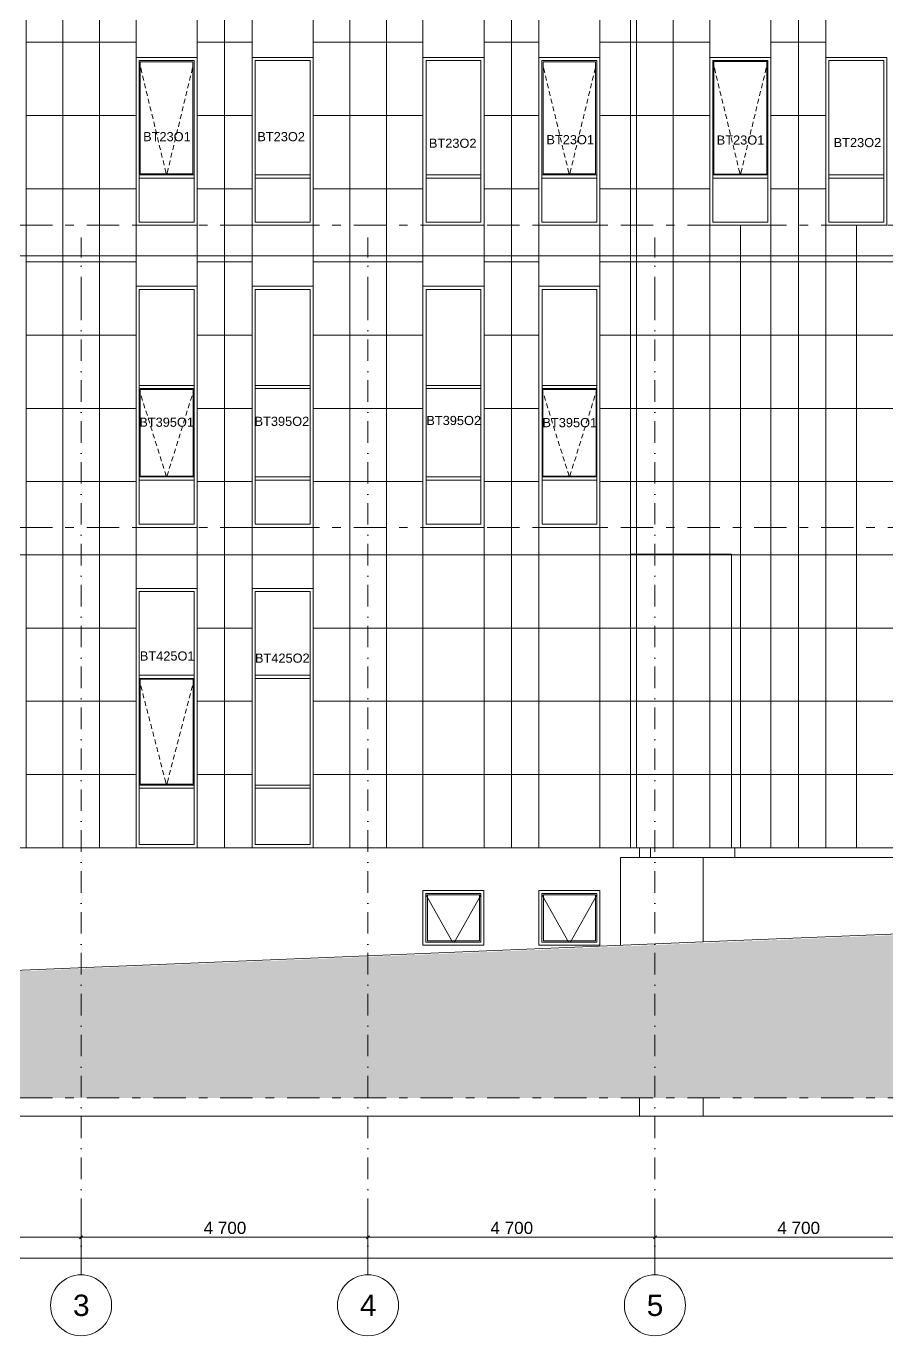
# Model space of a CAD drawing. Header units: millimetres. Extents: x 1499747 to 4230374, y -28481 to 441852.
# Drawn here: x 2708674 to 2722774, y -25983 to -4519 of the extents above; entities that cross this region are included whole.
import ezdxf
from ezdxf.xclip import XClip

# ---------------------------------------------------------------- set-up
doc = ezdxf.new("R2010")
doc.units = ezdxf.units.MM
doc.header["$MEASUREMENT"] = 0
doc.header["$XCLIPFRAME"] = 0
doc.linetypes.add('Штрих-Штриховая', pattern=[1093.611073, 529.166651, -211.666656, 141.111112, -211.666656])
doc.linetypes.add('Штрихпунктирная', pattern=[670.277762, 352.777767, -176.388884, 0, -141.111112])
for name, color, linetype, lineweight in [('2  Фасад_26_0_Ном._пера__20_Ном._пера__1', 1, 'Continuous', 18), ('2  Фасад_26_Витражные окна_Ном._пера__1_Ном._пера__7', 7, 'Continuous', 18), ('2  Фасад_26_Витражные окна_Ном._пера__20_Ном._пера__1', 1, 'Continuous', 18), ('2  Фасад_26_Витражные окна_Ном._пера__92_Ном._пера__233', 233, 'Continuous', 18), ('2  Фасад_26_Конструктив - Колонны_Ном._пера__8_Ном._пера__12', 12, 'Continuous', 18), ('2  Фасад_26_Конструктив - Перекрытия_Ном._пера__1_Ном._пера__7', 7, 'Continuous', 18), ('2  Фасад_26_Конструктив - Перекрытия_Ном._пера__89_Ном._пера__111', 111, 'Continuous', 18), ('2  Фасад_26_Конструктив - Стены Несущие_Ном._пера__87_Ном._пера__251', 250, 'Continuous', 18), ('2  Фасад_26_Местность - Рельеф_Ном._пера__7', 7, 'Continuous', 18), ('2  Фасад_26_Местность - Рельеф_Ном._пера__93_Ном._пера__53', 53, 'Continuous', 18), ('2  Фасад_26_Окна Archicad_Ном._пера__1_Ном._пера__7', 7, 'Continuous', 18), ('2  Фасад_26_Окна Archicad_Ном._пера__3_Ном._пера__30', 30, 'Continuous', 18), ('2  Фасад_26_Окна Archicad_Ном._пера__87_Ном._пера__251', 250, 'Continuous', 18), ('2  Фасад_26_Отделка керамика_Ном._пера__1_Ном._пера__7', 7, 'Continuous', 18), ('2  Фасад_26_Размер - Общий_Ном._пера__1_Ном._пера__7', 7, 'Continuous', 18), ('2  Фасад_26_Сетка кладки_Ном._пера__102_Ном._пера__9', 9, 'Continuous', 18), ('2  Фасад_26_Элемент Модели - Оси_Ном._пера__2_Ном._пера__8', 8, 'Continuous', 18)]:
    doc.layers.add(name, color=color, linetype=linetype, lineweight=lineweight)
doc.layers.add('Чертеж и Рисунок', color=7, linetype='Continuous')
doc.styles.add('СГЕНЕРИР_СТИЛЬ_2', font='arial.ttf')

# ---------------------------------------------------------------- blocks, each defined once
blk = doc.blocks.new('Чертеж_6_26', base_point=(1593971, 9692))
at = {"layer": '2  Фасад_26_Местность - Рельеф_Ном._пера__7', "linetype": 'Continuous', "true_color": 0xc7c8ca}
blk.add_hatch(color=9, dxfattribs=at).paths.add_polyline_path([(1592324, 7253), (1588154, 7082), (1588154, 5592), (1649362, 5592), (1649362, 9608)])
at = {"layer": '2  Фасад_26_0_Ном._пера__20_Ном._пера__1', "color": 9, "linetype": 'Штрих-Штриховая', "true_color": 0xc7c8ca}
for p, q in [((1588154, 19892), (1649362, 19892)), ((1588154, 14942), (1649362, 14942)), ((1588154, 9692), (1649362, 9692)), ((1588154, 5592), (1649362, 5592))]:
    blk.add_line(p, q, dxfattribs=at)
at = {"layer": '2  Фасад_26_Витражные окна_Ном._пера__1_Ном._пера__7', "color": 9, "linetype": 'Continuous', "true_color": 0xc7c8ca}
for p, q in [((1604321, 22292), (1604321, 22592)), ((1604321, 22592), (1604771, 22592)), ((1604341, 22572), (1604341, 20737)), ((1605201, 22572), (1604341, 22572)), ((1604771, 22592), (1605221, 22592)), ((1605201, 20737), (1605201, 22572)), ((1605221, 22292), (1605221, 22592)), ((1605271, 22292), (1605271, 22642)), ((1606221, 22292), (1606221, 22592)), ((1606221, 22592), (1606671, 22592)), ((1606671, 22592), (1607121, 22592)), ((1607121, 22292), (1607121, 22592)), ((1607171, 22292), (1607171, 22642)), ((1609022, 22292), (1609022, 22592)), ((1609022, 22592), (1609472, 22592)), ((1609472, 22592), (1609922, 22592)), ((1609922, 22292), (1609922, 22592)), ((1609972, 22292), (1609972, 22642)), ((1610921, 22292), (1610921, 22592)), ((1610921, 22592), (1611371, 22592)), ((1610941, 22572), (1610941, 20737)), ((1611801, 22572), (1610941, 22572)), ((1611371, 22592), (1611821, 22592)), ((1611801, 20737), (1611801, 22572)), ((1611821, 22292), (1611821, 22592)), ((1611871, 22292), (1611871, 22642)), ((1613721, 22292), (1613721, 22592)), ((1613721, 22592), (1614171, 22592)), ((1614606, 22577), (1613736, 22577)), ((1613736, 22577), (1613736, 20732)), ((1614171, 22592), (1614621, 22592)), ((1614606, 20732), (1614606, 22577)), ((1614621, 22292), (1614621, 22592)), ((1614671, 22292), (1614671, 22642)), ((1615621, 22292), (1615621, 22592)), ((1615621, 22592), (1616071, 22592)), ((1616071, 22592), (1616521, 22592)), ((1616521, 22292), (1616521, 22592)), ((1616571, 22292), (1616571, 22642)), ((1604321, 20892), (1604321, 22292)), ((1605221, 20892), (1605221, 22292)), ((1605271, 20892), (1605271, 22292)), ((1606221, 20892), (1606221, 22292)), ((1607121, 20892), (1607121, 22292)), ((1607171, 20892), (1607171, 22292)), ((1609022, 20892), (1609022, 22292)), ((1609922, 20892), (1609922, 22292)), ((1609972, 20892), (1609972, 22292)), ((1610921, 20892), (1610921, 22292)), ((1611821, 20892), (1611821, 22292)), ((1611871, 20892), (1611871, 22292)), ((1613721, 20892), (1613721, 22292)), ((1614621, 20892), (1614621, 22292)), ((1614671, 20892), (1614671, 22292)), ((1615621, 20892), (1615621, 22292)), ((1616521, 20892), (1616521, 22292)), ((1616571, 20892), (1616571, 22292)), ((1604321, 20717), (1604321, 20892)), ((1605221, 20717), (1605221, 20892)), ((1605271, 20692), (1605271, 20892)), ((1606221, 20717), (1606221, 20892)), ((1607121, 20717), (1607121, 20892)), ((1607171, 20692), (1607171, 20892)), ((1609022, 20717), (1609022, 20892)), ((1609922, 20717), (1609922, 20892)), ((1609972, 20692), (1609972, 20892)), ((1610921, 20717), (1610921, 20892)), ((1611821, 20717), (1611821, 20892)), ((1611871, 20692), (1611871, 20892)), ((1613721, 20717), (1613721, 20892)), ((1614621, 20717), (1614621, 20892)), ((1614671, 20692), (1614671, 20892)), ((1615621, 20717), (1615621, 20892)), ((1616521, 20717), (1616521, 20892)), ((1616571, 20692), (1616571, 20892)), ((1604321, 20692), (1604321, 20717)), ((1604771, 20717), (1604321, 20717)), ((1604321, 20667), (1604321, 20692)), ((1604321, 19942), (1604321, 20667)), ((1604771, 20667), (1604321, 20667)), ((1604341, 20737), (1605201, 20737)), ((1605221, 20717), (1604771, 20717)), ((1605221, 20667), (1604771, 20667)), ((1605221, 20692), (1605221, 20717)), ((1605221, 20667), (1605221, 20692)), ((1605221, 19942), (1605221, 20667)), ((1605271, 19892), (1605271, 20692)), ((1606221, 20692), (1606221, 20717)), ((1606671, 20717), (1606221, 20717)), ((1606221, 20667), (1606221, 20692)), ((1606221, 19942), (1606221, 20667)), ((1606671, 20667), (1606221, 20667)), ((1607121, 20717), (1606671, 20717)), ((1607121, 20667), (1606671, 20667)), ((1607121, 20692), (1607121, 20717)), ((1607121, 20667), (1607121, 20692)), ((1607121, 19942), (1607121, 20667)), ((1607171, 19892), (1607171, 20692)), ((1609022, 20692), (1609022, 20717)), ((1609472, 20717), (1609022, 20717)), ((1609022, 20667), (1609022, 20692)), ((1609022, 19942), (1609022, 20667)), ((1609472, 20667), (1609022, 20667)), ((1609922, 20717), (1609472, 20717)), ((1609922, 20667), (1609472, 20667)), ((1609922, 20692), (1609922, 20717)), ((1609922, 20667), (1609922, 20692)), ((1609922, 19942), (1609922, 20667)), ((1609972, 19892), (1609972, 20692)), ((1610921, 20692), (1610921, 20717)), ((1611371, 20717), (1610921, 20717)), ((1610921, 20667), (1610921, 20692)), ((1610921, 19942), (1610921, 20667)), ((1611371, 20667), (1610921, 20667)), ((1610941, 20737), (1611801, 20737)), ((1611821, 20717), (1611371, 20717)), ((1611821, 20667), (1611371, 20667)), ((1611821, 20692), (1611821, 20717)), ((1611821, 20667), (1611821, 20692)), ((1611821, 19942), (1611821, 20667)), ((1611871, 19892), (1611871, 20692)), ((1613721, 20692), (1613721, 20717)), ((1614171, 20717), (1613721, 20717)), ((1613721, 20667), (1613721, 20692)), ((1613721, 19942), (1613721, 20667)), ((1614171, 20667), (1613721, 20667)), ((1613736, 20732), (1614606, 20732)), ((1614621, 20717), (1614171, 20717)), ((1614621, 20667), (1614171, 20667)), ((1614621, 20692), (1614621, 20717)), ((1614621, 20667), (1614621, 20692)), ((1614621, 19942), (1614621, 20667)), ((1614671, 19892), (1614671, 20692)), ((1615621, 20692), (1615621, 20717)), ((1616071, 20717), (1615621, 20717)), ((1615621, 20667), (1615621, 20692)), ((1615621, 19942), (1615621, 20667)), ((1616071, 20667), (1615621, 20667)), ((1616521, 20717), (1616071, 20717)), ((1616521, 20667), (1616071, 20667)), ((1616521, 20692), (1616521, 20717)), ((1616521, 20667), (1616521, 20692)), ((1616521, 19942), (1616521, 20667)), ((1616571, 19892), (1616571, 20692)), ((1604771, 19942), (1604321, 19942)), ((1605221, 19942), (1604771, 19942)), ((1606671, 19942), (1606221, 19942)), ((1607121, 19942), (1606671, 19942)), ((1609472, 19942), (1609022, 19942)), ((1609922, 19942), (1609472, 19942)), ((1611371, 19942), (1610921, 19942)), ((1611821, 19942), (1611371, 19942)), ((1614171, 19942), (1613721, 19942)), ((1614621, 19942), (1614171, 19942)), ((1616071, 19942), (1615621, 19942)), ((1616521, 19942), (1616071, 19942)), ((1605271, 17242), (1605271, 18892)), ((1607172, 17242), (1607172, 18892)), ((1609972, 17242), (1609972, 18892)), ((1611872, 17242), (1611872, 18892)), ((1605221, 18842), (1604321, 18842)), ((1604321, 17267), (1604321, 18842)), ((1605221, 17267), (1605221, 18842)), ((1607122, 18842), (1606222, 18842)), ((1606222, 17242), (1606222, 18842)), ((1607122, 17267), (1607122, 18842)), ((1609922, 18842), (1609022, 18842)), ((1609022, 17242), (1609022, 18842)), ((1609922, 17267), (1609922, 18842)), ((1611822, 18842), (1610922, 18842)), ((1610922, 17242), (1610922, 18842)), ((1611822, 17267), (1611822, 18842)), ((1604321, 17242), (1604321, 17267)), ((1605221, 17267), (1604321, 17267)), ((1604321, 17217), (1604321, 17242)), ((1605221, 17217), (1604321, 17217)), ((1604321, 15767), (1604321, 17217)), ((1605206, 17202), (1604336, 17202)), ((1604336, 17202), (1604336, 15782)), ((1605206, 15782), (1605206, 17202)), ((1605221, 17242), (1605221, 17267)), ((1605221, 17217), (1605221, 17242)), ((1605221, 15767), (1605221, 17217)), ((1605271, 15742), (1605271, 17242)), ((1607122, 17267), (1606222, 17267)), ((1606222, 15742), (1606222, 17242)), ((1607122, 17217), (1606222, 17217)), ((1607122, 17242), (1607122, 17267)), ((1607122, 17217), (1607122, 17242)), ((1607122, 15767), (1607122, 17217)), ((1607172, 15742), (1607172, 17242)), ((1609922, 17267), (1609022, 17267)), ((1609022, 15742), (1609022, 17242)), ((1609922, 17217), (1609022, 17217)), ((1609922, 17242), (1609922, 17267)), ((1609922, 17217), (1609922, 17242)), ((1609922, 15767), (1609922, 17217)), ((1609972, 15742), (1609972, 17242)), ((1611822, 17267), (1610922, 17267)), ((1610922, 15742), (1610922, 17242)), ((1611822, 17217), (1610922, 17217)), ((1611807, 17202), (1610937, 17202)), ((1610937, 17202), (1610937, 15782)), ((1611807, 15782), (1611807, 17202)), ((1611822, 17242), (1611822, 17267)), ((1611822, 17217), (1611822, 17242)), ((1611822, 15767), (1611822, 17217)), ((1611872, 15742), (1611872, 17242)), ((1605221, 15767), (1604321, 15767)), ((1604321, 15742), (1604321, 15767)), ((1604321, 15717), (1604321, 15742)), ((1604321, 14992), (1604321, 15717)), ((1605221, 15717), (1604321, 15717)), ((1604336, 15782), (1605206, 15782)), ((1605221, 15742), (1605221, 15767)), ((1605221, 15717), (1605221, 15742)), ((1605221, 14992), (1605221, 15717)), ((1605271, 14942), (1605271, 15742)), ((1607122, 15767), (1606222, 15767)), ((1606222, 14992), (1606222, 15742)), ((1607122, 15717), (1606222, 15717)), ((1607122, 15742), (1607122, 15767)), ((1607122, 15717), (1607122, 15742)), ((1607122, 14992), (1607122, 15717)), ((1607172, 14942), (1607172, 15742)), ((1609922, 15767), (1609022, 15767)), ((1609022, 14992), (1609022, 15742)), ((1609922, 15717), (1609022, 15717)), ((1609922, 15742), (1609922, 15767)), ((1609922, 15717), (1609922, 15742)), ((1609922, 14992), (1609922, 15717)), ((1609972, 14942), (1609972, 15742)), ((1611822, 15767), (1610922, 15767)), ((1610922, 14992), (1610922, 15742)), ((1611822, 15717), (1610922, 15717)), ((1610937, 15782), (1611807, 15782)), ((1611822, 15742), (1611822, 15767)), ((1611822, 15717), (1611822, 15742)), ((1611822, 14992), (1611822, 15717)), ((1611872, 14942), (1611872, 15742)), ((1605221, 14992), (1604321, 14992)), ((1607122, 14992), (1606222, 14992)), ((1609922, 14992), (1609022, 14992)), ((1611822, 14992), (1610922, 14992)), ((1604321, 13892), (1604771, 13892)), ((1604321, 12992), (1604321, 13892)), ((1604771, 13892), (1605221, 13892)), ((1605221, 12992), (1605221, 13892)), ((1605271, 12992), (1605271, 13942)), ((1606221, 13892), (1606671, 13892)), ((1606221, 12992), (1606221, 13892)), ((1606671, 13892), (1607121, 13892)), ((1607121, 12992), (1607121, 13892)), ((1607171, 12992), (1607171, 13942)), ((1604321, 12517), (1604321, 12992)), ((1605221, 12517), (1605221, 12992)), ((1605271, 12492), (1605271, 12992)), ((1606221, 12517), (1606221, 12992)), ((1607121, 12517), (1607121, 12992)), ((1607171, 12492), (1607171, 12992)), ((1604321, 12492), (1604321, 12517)), ((1604771, 12517), (1604321, 12517)), ((1604321, 12467), (1604321, 12492)), ((1604771, 12467), (1604321, 12467)), ((1604321, 12092), (1604321, 12467)), ((1605206, 12452), (1604336, 12452)), ((1604336, 12452), (1604336, 10732)), ((1605221, 12517), (1604771, 12517)), ((1605221, 12467), (1604771, 12467)), ((1605206, 10732), (1605206, 12452)), ((1605221, 12492), (1605221, 12517)), ((1605221, 12467), (1605221, 12492)), ((1605221, 12092), (1605221, 12467)), ((1605271, 12092), (1605271, 12492)), ((1606221, 12492), (1606221, 12517)), ((1606671, 12517), (1606221, 12517)), ((1606221, 12467), (1606221, 12492)), ((1606671, 12467), (1606221, 12467)), ((1606221, 12092), (1606221, 12467)), ((1607121, 12517), (1606671, 12517)), ((1607121, 12467), (1606671, 12467)), ((1607121, 12492), (1607121, 12517)), ((1607121, 12467), (1607121, 12492)), ((1607121, 12092), (1607121, 12467)), ((1607171, 12092), (1607171, 12492)), ((1604321, 10717), (1604321, 12092)), ((1605221, 10717), (1605221, 12092)), ((1605271, 10692), (1605271, 12092)), ((1606221, 10717), (1606221, 12092)), ((1607121, 10717), (1607121, 12092)), ((1607171, 10692), (1607171, 12092)), ((1604336, 10732), (1605206, 10732)), ((1604321, 10692), (1604321, 10717)), ((1604771, 10717), (1604321, 10717)), ((1604321, 10667), (1604321, 10692)), ((1604321, 9742), (1604321, 10667)), ((1604771, 10667), (1604321, 10667)), ((1605221, 10717), (1604771, 10717)), ((1605221, 10667), (1604771, 10667)), ((1605221, 10692), (1605221, 10717)), ((1605221, 10667), (1605221, 10692)), ((1605221, 9742), (1605221, 10667)), ((1605271, 9692), (1605271, 10692)), ((1606221, 10692), (1606221, 10717)), ((1606671, 10717), (1606221, 10717)), ((1606221, 10667), (1606221, 10692)), ((1606221, 9742), (1606221, 10667)), ((1606671, 10667), (1606221, 10667)), ((1607121, 10717), (1606671, 10717)), ((1607121, 10667), (1606671, 10667)), ((1607121, 10692), (1607121, 10717)), ((1607121, 10667), (1607121, 10692)), ((1607121, 9742), (1607121, 10667)), ((1607171, 9692), (1607171, 10692)), ((1604771, 9692), (1604272, 9692)), ((1604771, 9742), (1604321, 9742)), ((1605221, 9742), (1604771, 9742)), ((1605271, 9692), (1604771, 9692)), ((1606671, 9692), (1606172, 9692)), ((1606671, 9742), (1606221, 9742)), ((1607121, 9742), (1606671, 9742)), ((1607171, 9692), (1606671, 9692))]:
    blk.add_line(p, q, dxfattribs=at)
at = {"layer": '2  Фасад_26_Витражные окна_Ном._пера__92_Ном._пера__233', "color": 9, "linetype": 'Continuous', "true_color": 0xc7c8ca}
for p, q in [((1613721, 22576), (1613735, 22519)), ((1614621, 22576), (1614607, 22519)), ((1604347, 22471), (1604366, 22393)), ((1604377, 22344), (1604396, 22266)), ((1605165, 22344), (1605147, 22266)), ((1605196, 22471), (1605177, 22393)), ((1610947, 22471), (1610966, 22393)), ((1610977, 22344), (1610996, 22266)), ((1611765, 22344), (1611746, 22266)), ((1611796, 22471), (1611777, 22393)), ((1613747, 22471), (1613765, 22393)), ((1613777, 22344), (1613796, 22266)), ((1614565, 22344), (1614546, 22266)), ((1614596, 22471), (1614577, 22393)), ((1604408, 22218), (1604427, 22140)), ((1605135, 22218), (1605116, 22140)), ((1611008, 22218), (1611027, 22140)), ((1611735, 22218), (1611716, 22140)), ((1613808, 22218), (1613826, 22140)), ((1614535, 22218), (1614516, 22140)), ((1604438, 22091), (1604457, 22014)), ((1604469, 21965), (1604488, 21887)), ((1605074, 21965), (1605055, 21887)), ((1605104, 22091), (1605086, 22014)), ((1611038, 22091), (1611057, 22014)), ((1611069, 21965), (1611088, 21887)), ((1611674, 21965), (1611655, 21887)), ((1611704, 22091), (1611685, 22014)), ((1613838, 22091), (1613857, 22014)), ((1613869, 21965), (1613887, 21887)), ((1614474, 21965), (1614455, 21887)), ((1614504, 22091), (1614485, 22014)), ((1604499, 21839), (1604518, 21761)), ((1604530, 21712), (1604549, 21635)), ((1605013, 21712), (1604994, 21635)), ((1605043, 21839), (1605025, 21761)), ((1611099, 21839), (1611118, 21761)), ((1611130, 21712), (1611149, 21635)), ((1611613, 21712), (1611594, 21635)), ((1611643, 21839), (1611624, 21761)), ((1613899, 21839), (1613918, 21761)), ((1613930, 21712), (1613948, 21635)), ((1614412, 21712), (1614394, 21635)), ((1614443, 21839), (1614424, 21761)), ((1604560, 21586), (1604579, 21508)), ((1604982, 21586), (1604964, 21508)), ((1611160, 21586), (1611179, 21508)), ((1611582, 21586), (1611563, 21508)), ((1613960, 21586), (1613979, 21508)), ((1614382, 21586), (1614363, 21508)), ((1604591, 21460), (1604610, 21382)), ((1604621, 21333), (1604640, 21255)), ((1604921, 21333), (1604903, 21255)), ((1604952, 21460), (1604933, 21382)), ((1611191, 21460), (1611210, 21382)), ((1611221, 21333), (1611240, 21255)), ((1611521, 21333), (1611502, 21255)), ((1611552, 21460), (1611533, 21382)), ((1613991, 21460), (1614009, 21382)), ((1614021, 21333), (1614040, 21255)), ((1614321, 21333), (1614302, 21255)), ((1614351, 21460), (1614333, 21382)), ((1604652, 21207), (1604671, 21129)), ((1604682, 21081), (1604701, 21003)), ((1604860, 21081), (1604842, 21003)), ((1604891, 21207), (1604872, 21129)), ((1611252, 21207), (1611271, 21129)), ((1611282, 21081), (1611301, 21003)), ((1611460, 21081), (1611441, 21003)), ((1611491, 21207), (1611472, 21129)), ((1614052, 21207), (1614070, 21129)), ((1614082, 21081), (1614101, 21003)), ((1614260, 21081), (1614241, 21003)), ((1614290, 21207), (1614272, 21129)), ((1604713, 20954), (1604732, 20876)), ((1604743, 20828), (1604753, 20790)), ((1604799, 20828), (1604790, 20790)), ((1604830, 20954), (1604811, 20876)), ((1611313, 20954), (1611332, 20876)), ((1611343, 20828), (1611352, 20790)), ((1611399, 20828), (1611390, 20790)), ((1611430, 20954), (1611411, 20876)), ((1614113, 20954), (1614131, 20876)), ((1614143, 20828), (1614152, 20790)), ((1614199, 20828), (1614190, 20790)), ((1614229, 20954), (1614211, 20876)), ((1604753, 20790), (1604765, 20737)), ((1604790, 20790), (1604777, 20737)), ((1611352, 20790), (1611365, 20737)), ((1611390, 20790), (1611377, 20737)), ((1614152, 20790), (1614166, 20732)), ((1614166, 20732), (1614170, 20717)), ((1614176, 20732), (1614172, 20717)), ((1614190, 20790), (1614176, 20732)), ((1604321, 17206), (1604336, 17158)), ((1605221, 17206), (1605206, 17158)), ((1610922, 17206), (1610937, 17158)), ((1611822, 17206), (1611807, 17158)), ((1604336, 17158), (1604340, 17146)), ((1604355, 17098), (1604379, 17021)), ((1604394, 16974), (1604417, 16897)), ((1605149, 16974), (1605125, 16897)), ((1605188, 17098), (1605164, 17021)), ((1605206, 17158), (1605202, 17146)), ((1610937, 17158), (1610940, 17146)), ((1610955, 17098), (1610979, 17021)), ((1610994, 16974), (1611018, 16897)), ((1611749, 16974), (1611725, 16897)), ((1611788, 17098), (1611764, 17021)), ((1611807, 17158), (1611803, 17146)), ((1604432, 16850), (1604456, 16773)), ((1605110, 16850), (1605086, 16773)), ((1611033, 16850), (1611056, 16773)), ((1611711, 16850), (1611687, 16773)), ((1604471, 16725), (1604495, 16649)), ((1604510, 16601), (1604533, 16525)), ((1605033, 16601), (1605009, 16525)), ((1605072, 16725), (1605048, 16649)), ((1611071, 16725), (1611095, 16649)), ((1611110, 16601), (1611134, 16525)), ((1611633, 16601), (1611609, 16525)), ((1611672, 16725), (1611648, 16649)), ((1604548, 16477), (1604572, 16401)), ((1604587, 16353), (1604611, 16277)), ((1604955, 16353), (1604932, 16277)), ((1604994, 16477), (1604970, 16401)), ((1611149, 16477), (1611173, 16401)), ((1611187, 16353), (1611211, 16277)), ((1611556, 16353), (1611532, 16277)), ((1611595, 16477), (1611571, 16401)), ((1604626, 16229), (1604649, 16153)), ((1604664, 16105), (1604688, 16029)), ((1604878, 16105), (1604854, 16029)), ((1604917, 16229), (1604893, 16153)), ((1611226, 16229), (1611250, 16153)), ((1611265, 16105), (1611289, 16029)), ((1611479, 16105), (1611455, 16029)), ((1611517, 16229), (1611493, 16153)), ((1604703, 15981), (1604727, 15904)), ((1604839, 15981), (1604816, 15904)), ((1611303, 15981), (1611327, 15904)), ((1611440, 15981), (1611416, 15904)), ((1604742, 15857), (1604747, 15838)), ((1604747, 15838), (1604765, 15782)), ((1604765, 15782), (1604770, 15767)), ((1604777, 15782), (1604773, 15767)), ((1604795, 15838), (1604777, 15782)), ((1604801, 15857), (1604795, 15838)), ((1611342, 15857), (1611348, 15838)), ((1611348, 15838), (1611365, 15782)), ((1611365, 15782), (1611370, 15767)), ((1611378, 15782), (1611373, 15767)), ((1611395, 15838), (1611378, 15782)), ((1611401, 15857), (1611395, 15838)), ((1604321, 12453), (1604336, 12395)), ((1605221, 12453), (1605206, 12395)), ((1604349, 12346), (1604369, 12269)), ((1605194, 12346), (1605174, 12269)), ((1604381, 12220), (1604401, 12143)), ((1604414, 12094), (1604434, 12017)), ((1605129, 12094), (1605109, 12017)), ((1605161, 12220), (1605141, 12143)), ((1604446, 11969), (1604466, 11891)), ((1604479, 11843), (1604499, 11765)), ((1605064, 11843), (1605044, 11765)), ((1605096, 11969), (1605076, 11891)), ((1604511, 11717), (1604532, 11639)), ((1604544, 11591), (1604564, 11513)), ((1604998, 11591), (1604978, 11513)), ((1605031, 11717), (1605011, 11639)), ((1604577, 11465), (1604597, 11388)), ((1604966, 11465), (1604946, 11388)), ((1604609, 11339), (1604629, 11262)), ((1604642, 11213), (1604662, 11136)), ((1604901, 11213), (1604881, 11136)), ((1604933, 11339), (1604913, 11262)), ((1604674, 11087), (1604694, 11010)), ((1604707, 10962), (1604727, 10884)), ((1604836, 10962), (1604816, 10884)), ((1604868, 11087), (1604848, 11010)), ((1604739, 10836), (1604751, 10789)), ((1604751, 10789), (1604766, 10732)), ((1604766, 10732), (1604770, 10717)), ((1604776, 10732), (1604773, 10717)), ((1604791, 10789), (1604776, 10732)), ((1604803, 10836), (1604791, 10789))]:
    blk.add_line(p, q, dxfattribs=at)
at = {"layer": '2  Фасад_26_Конструктив - Колонны_Ном._пера__8_Ном._пера__12', "color": 9, "linetype": 'Continuous', "true_color": 0xc7c8ca}
blk.add_line((1612521, 9532), (1612521, 9692), dxfattribs=at)
at = {"layer": '2  Фасад_26_Конструктив - Перекрытия_Ном._пера__1_Ном._пера__7', "linetype": 'Continuous'}
for p, q in [((1605271, 9692), (1605272, 9692)), ((1607171, 9692), (1607172, 9692)), ((1612521, 9532), (1612521, 9692)), ((1612701, 9692), (1612701, 9532)), ((1614081, 9532), (1614081, 9692))]:
    blk.add_line(p, q, dxfattribs=at)
at = {"layer": '2  Фасад_26_Конструктив - Перекрытия_Ном._пера__89_Ном._пера__111', "linetype": 'Continuous'}
for p, q in [((1612521, 5292), (1612521, 5592)), ((1613565, 5292), (1613565, 5592)), ((1593721, 5292), (1612521, 5292)), ((1612521, 5292), (1613565, 5292)), ((1613565, 5292), (1621921, 5292))]:
    blk.add_line(p, q, dxfattribs=at)
at = {"layer": '2  Фасад_26_Конструктив - Стены Несущие_Ном._пера__87_Ном._пера__251', "color": 9, "linetype": 'Continuous', "true_color": 0xc7c8ca}
for p, q in [((1612207, 9532), (1612207, 8094)), ((1612207, 9532), (1613353, 9532)), ((1613353, 9532), (1613565, 9532)), ((1613565, 9532), (1621921, 9532)), ((1613565, 9532), (1613565, 8151))]:
    blk.add_line(p, q, dxfattribs=at)
at = {"layer": '2  Фасад_26_Местность - Рельеф_Ном._пера__93_Ном._пера__53', "color": 9, "linetype": 'Continuous', "true_color": 0xc7c8ca}
for p in [(1631321, 8863), (1588154, 7085)]:
    blk.add_line(p, (1613565, 8151), dxfattribs=at)
at = {"layer": '2  Фасад_26_Окна Archicad_Ном._пера__1_Ном._пера__7', "color": 9, "linetype": 'Continuous', "true_color": 0xc7c8ca}
for p, q in [((1609021, 8942), (1609021, 8142)), ((1609921, 8942), (1609021, 8942)), ((1609046, 8917), (1609046, 8167)), ((1609896, 8917), (1609046, 8917)), ((1609896, 8167), (1609896, 8917)), ((1609921, 8142), (1609921, 8942)), ((1610921, 8942), (1610921, 8142)), ((1611821, 8942), (1610921, 8942)), ((1610946, 8917), (1610946, 8167)), ((1611796, 8917), (1610946, 8917)), ((1611796, 8167), (1611796, 8917)), ((1611821, 8142), (1611821, 8942)), ((1609046, 8167), (1609896, 8167)), ((1610946, 8167), (1611796, 8167)), ((1609021, 8142), (1609921, 8142)), ((1610921, 8142), (1611821, 8142))]:
    blk.add_line(p, q, dxfattribs=at)
at = {"layer": '2  Фасад_26_Окна Archicad_Ном._пера__3_Ном._пера__30', "color": 9, "linetype": 'Continuous', "true_color": 0xc7c8ca}
for p, q in [((1609021, 8922), (1609046, 8877)), ((1609046, 8877), (1609443, 8167)), ((1609896, 8877), (1609499, 8167)), ((1609921, 8922), (1609896, 8877)), ((1610921, 8922), (1610946, 8877)), ((1610946, 8877), (1611343, 8167)), ((1611796, 8877), (1611399, 8167)), ((1611821, 8922), (1611796, 8877)), ((1609443, 8167), (1609457, 8142)), ((1609499, 8167), (1609485, 8142)), ((1611343, 8167), (1611357, 8142)), ((1611399, 8167), (1611385, 8142))]:
    blk.add_line(p, q, dxfattribs=at)
at = {"layer": '2  Фасад_26_Окна Archicad_Ном._пера__87_Ном._пера__251', "color": 9, "linetype": 'Continuous', "true_color": 0xc7c8ca}
for p, q in [((1608971, 8092), (1608971, 8992)), ((1608971, 8992), (1609971, 8992)), ((1609971, 8992), (1609971, 8092)), ((1610871, 8992), (1611871, 8992)), ((1610871, 8092), (1610871, 8992)), ((1611871, 8992), (1611871, 8092)), ((1609971, 8092), (1608971, 8092)), ((1611871, 8092), (1610871, 8092))]:
    blk.add_line(p, q, dxfattribs=at)
at = {"layer": '2  Фасад_26_Отделка керамика_Ном._пера__1_Ном._пера__7', "color": 9, "linetype": 'Continuous', "true_color": 0xc7c8ca}
for p, q in [((1612371, 45792), (1612371, 19392)), ((1604272, 19892), (1604272, 22642)), ((1604272, 22642), (1605272, 22642)), ((1605272, 22642), (1605272, 19892)), ((1606171, 19892), (1606171, 22642)), ((1606171, 22642), (1607171, 22642)), ((1607171, 22642), (1607171, 19892)), ((1608972, 19892), (1608972, 22642)), ((1608972, 22642), (1609972, 22642)), ((1609972, 22642), (1609972, 19892)), ((1610872, 19892), (1610872, 22642)), ((1610872, 22642), (1611872, 22642)), ((1611872, 22642), (1611872, 19892)), ((1613671, 19892), (1613671, 22642)), ((1613671, 22642), (1614671, 22642)), ((1614671, 22642), (1614671, 19892)), ((1615571, 19892), (1615571, 22642)), ((1615571, 22642), (1616571, 22642)), ((1605272, 19892), (1604272, 19892)), ((1607171, 19892), (1606171, 19892)), ((1609972, 19892), (1608972, 19892)), ((1611872, 19892), (1610872, 19892)), ((1614671, 19892), (1613671, 19892)), ((1616571, 19892), (1615571, 19892)), ((1598872, 19392), (1612371, 19392)), ((1612371, 19392), (1612371, 14502)), ((1612371, 19392), (1621771, 19392)), ((1604272, 18892), (1605272, 18892)), ((1604272, 14942), (1604272, 18892)), ((1605272, 18892), (1605272, 14942)), ((1606172, 14942), (1606172, 18892)), ((1606172, 18892), (1607172, 18892)), ((1607172, 18892), (1607172, 14942)), ((1608972, 14942), (1608972, 18892)), ((1608972, 18892), (1609972, 18892)), ((1609972, 18892), (1609972, 14942)), ((1610872, 14942), (1610872, 18892)), ((1610872, 18892), (1611872, 18892)), ((1611872, 18892), (1611872, 14942)), ((1605272, 14942), (1604272, 14942)), ((1607172, 14942), (1606172, 14942)), ((1609972, 14942), (1608972, 14942)), ((1611872, 14942), (1610872, 14942)), ((1612371, 14502), (1614027, 14502)), ((1612371, 9692), (1612371, 14502)), ((1614027, 14502), (1614027, 9692)), ((1604272, 9692), (1604272, 13942)), ((1604272, 13942), (1605272, 13942)), ((1605272, 13942), (1605272, 9692)), ((1606172, 9692), (1606172, 13942)), ((1606172, 13942), (1607172, 13942)), ((1607172, 13942), (1607172, 9692)), ((1602472, 9692), (1604272, 9692)), ((1605272, 9692), (1606172, 9692)), ((1607172, 9692), (1612371, 9692)), ((1614027, 9692), (1612371, 9692)), ((1614027, 9692), (1621771, 9692))]:
    blk.add_line(p, q, dxfattribs=at)
at = {"layer": '2  Фасад_26_Размер - Общий_Ном._пера__1_Ном._пера__7', "color": 9, "linetype": 'Continuous', "true_color": 0xc7c8ca}
for p, q in [((1598671, 3306), (1603371, 3306)), ((1598671, 3306), (1603371, 3306)), ((1603396, 3331), (1603346, 3281)), ((1603396, 3331), (1603346, 3281)), ((1603371, 2992), (1603371, 3353)), ((1603371, 3306), (1608071, 3306)), ((1603371, 3306), (1608071, 3306)), ((1608096, 3331), (1608046, 3281)), ((1608096, 3331), (1608046, 3281)), ((1608071, 2992), (1608071, 3353)), ((1608071, 3306), (1612771, 3306)), ((1612796, 3331), (1612746, 3281)), ((1612796, 3331), (1612746, 3281)), ((1612771, 2992), (1612771, 3353)), ((1612771, 2992), (1612771, 3353)), ((1612771, 3306), (1617471, 3306)), ((1593971, 2967), (1645771, 2967))]:
    blk.add_line(p, q, dxfattribs=at)
at = {"layer": '2  Фасад_26_Сетка кладки_Ном._пера__102_Ном._пера__9', "color": 9, "linetype": 'Continuous', "true_color": 0xc7c8ca, "flags": 128}
for points in [[(1602472, 53192), (1602472, 9692)], [(1603072, 53192), (1603072, 9692)], [(1603672, 53192), (1603672, 9692)], [(1604272, 53192), (1604272, 9692)], [(1604272, 53192), (1604272, 9692)], [(1605272, 53192), (1605272, 9692)], [(1605721, 53192), (1605721, 9692)], [(1606172, 53192), (1606172, 9692)], [(1607172, 53192), (1607172, 9692)], [(1607772, 53192), (1607772, 9692)], [(1608372, 53192), (1608372, 9692)], [(1608972, 53192), (1608972, 9692)], [(1609972, 53192), (1609972, 9692)], [(1610422, 53192), (1610422, 9692)], [(1610872, 53192), (1610872, 9692)], [(1611872, 53192), (1611872, 9692)], [(1612472, 53192), (1612472, 9692)], [(1613072, 53192), (1613072, 9692)], [(1613672, 53192), (1613672, 9692)], [(1614672, 53192), (1614672, 9692)], [(1615122, 53192), (1615122, 9692)], [(1615572, 53192), (1615572, 9692)], [(1602472, 22892), (1604272, 22892)], [(1605272, 22892), (1606172, 22892)], [(1607172, 22892), (1608972, 22892)], [(1609972, 22892), (1610872, 22892)], [(1611872, 22892), (1613671, 22892)], [(1614671, 22892), (1615571, 22892)], [(1602472, 21692), (1604272, 21692)], [(1605272, 21692), (1606172, 21692)], [(1607172, 21692), (1608972, 21692)], [(1609972, 21692), (1610872, 21692)], [(1611872, 21692), (1613671, 21692)], [(1614671, 21692), (1615571, 21692)], [(1602472, 20492), (1604272, 20492)], [(1605272, 20492), (1606172, 20492)], [(1607172, 20492), (1608972, 20492)], [(1609972, 20492), (1610872, 20492)], [(1611872, 20492), (1613671, 20492)], [(1614671, 20492), (1615571, 20492)], [(1614172, 19892), (1614172, 9692)], [(1616072, 19892), (1616072, 9692)], [(1602472, 19292), (1604272, 19292)], [(1605272, 19292), (1606172, 19292)], [(1607172, 19292), (1608972, 19292)], [(1609972, 19292), (1610872, 19292)], [(1611872, 19292), (1623072, 19292)], [(1602472, 18092), (1604272, 18092)], [(1605272, 18092), (1606172, 18092)], [(1607172, 18092), (1608972, 18092)], [(1609972, 18092), (1610872, 18092)], [(1611872, 18092), (1623072, 18092)], [(1602472, 16892), (1604272, 16892)], [(1605272, 16892), (1606172, 16892)], [(1607172, 16892), (1608972, 16892)], [(1609972, 16892), (1610872, 16892)], [(1611872, 16892), (1623072, 16892)], [(1602472, 15692), (1604272, 15692)], [(1605272, 15692), (1606172, 15692)], [(1607172, 15692), (1608972, 15692)], [(1609972, 15692), (1610872, 15692)], [(1611872, 15692), (1623072, 15692)], [(1593571, 14492), (1631271, 14492)], [(1602472, 14492), (1604272, 14492)], [(1605272, 14492), (1606172, 14492)], [(1607172, 14492), (1623072, 14492)], [(1602472, 13292), (1604272, 13292)], [(1605272, 13292), (1606172, 13292)], [(1607172, 13292), (1623072, 13292)], [(1602472, 12092), (1604272, 12092)], [(1605272, 12092), (1606172, 12092)], [(1607172, 12092), (1623072, 12092)], [(1602472, 10892), (1604272, 10892)], [(1605272, 10892), (1606172, 10892)], [(1607172, 10892), (1623072, 10892)], [(1602472, 9692), (1604272, 9692)], [(1605272, 9692), (1606172, 9692)], [(1607172, 9692), (1623072, 9692)]]:
    blk.add_lwpolyline(points, dxfattribs=at)
at = {"layer": '2  Фасад_26_Элемент Модели - Оси_Ном._пера__2_Ном._пера__8', "linetype": 'Штрихпунктирная'}
for p, q in [((1603371, 18692), (1603371, 19692)), ((1608071, 18692), (1608071, 19692)), ((1612771, 18692), (1612771, 19692)), ((1603371, 18692), (1603371, 3692)), ((1608071, 18692), (1608071, 3692)), ((1612771, 18692), (1612771, 3692)), ((1603371, 3692), (1603371, 2692)), ((1608071, 3692), (1608071, 2692)), ((1612771, 3692), (1612771, 2692))]:
    blk.add_line(p, q, dxfattribs=at)
at = {"layer": '2  Фасад_26_Элемент Модели - Оси_Ном._пера__2_Ном._пера__8', "linetype": 'Continuous'}
for p, q in [((1603371, 3692), (1603371, 3692)), ((1603371, 3692), (1603371, 3692)), ((1608071, 3692), (1608071, 3692)), ((1608071, 3692), (1608071, 3692)), ((1612771, 3692), (1612771, 3692)), ((1612771, 3692), (1612771, 3692))]:
    blk.add_line(p, q, dxfattribs=at)
for centre in [(1603371, 2192), (1608071, 2192), (1612771, 2192)]:
    blk.add_circle(centre, 500, dxfattribs=at)
at = {"layer": '2  Фасад_26_Витражные окна_Ном._пера__20_Ном._пера__1', "color": 9, "linetype": 'Continuous', "true_color": 0xc7c8ca, "char_height": 150, "attachment_point": 4, "style": 'СГЕНЕРИР_СТИЛЬ_2'}
for s, insert in [('\\A1;{\\pql;\\fArial|b0|i0|c204|p0;\\W1.000000;ВТ23О1}', (1604387, 21344)), ('\\A1;{\\pql;\\fArial|b0|i0|c204|p0;\\W1.000000;ВТ23О2}', (1606258, 21344)), ('\\A1;{\\pql;\\fArial|b0|i0|c204|p0;\\W1.000000;ВТ23О2}', (1609069, 21236)), ('\\A1;{\\pql;\\fArial|b0|i0|c204|p0;\\W1.000000;ВТ23О1}', (1610994, 21294)), ('\\A1;{\\pql;\\fArial|b0|i0|c204|p0;\\W1.000000;ВТ23О1}', (1613784, 21288)), ('\\A1;{\\pql;\\fArial|b0|i0|c204|p0;\\W1.000000;ВТ23О2}', (1615700, 21247)), ('\\A1;{\\pql;\\fArial|b0|i0|c204|p0;\\W1.000000;ВТ395О1}', (1604324, 16664)), ('\\A1;{\\pql;\\fArial|b0|i0|c204|p0;\\W1.000000;ВТ395О2}', (1606212, 16678)), ('\\A1;{\\pql;\\fArial|b0|i0|c204|p0;\\W1.000000;ВТ395О2}', (1609027, 16692)), ('\\A1;{\\pql;\\fArial|b0|i0|c204|p0;\\W1.000000;ВТ395О1}', (1610929, 16657)), ('\\A1;{\\pql;\\fArial|b0|i0|c204|p0;\\W1.000000;ВТ425О1}', (1604333, 12832)), ('\\A1;{\\pql;\\fArial|b0|i0|c204|p0;\\W1.000000;ВТ425О2}', (1606219, 12797))]:
    blk.add_mtext(s, dxfattribs=dict(at, insert=insert))
at = {"layer": '2  Фасад_26_Размер - Общий_Ном._пера__1_Ном._пера__7', "color": 9, "linetype": 'Continuous', "true_color": 0xc7c8ca, "char_height": 200, "attachment_point": 7, "style": 'СГЕНЕРИР_СТИЛЬ_2'}
for insert in [(1605378, 3358), (1610078, 3358), (1614778, 3358)]:
    blk.add_mtext('\\A1;{\\pql;\\fArial|b0|i0|c204|p0;\\W1.000000;4\xa0700}', dxfattribs=dict(at, insert=insert))
at = {"layer": '2  Фасад_26_Элемент Модели - Оси_Ном._пера__2_Ном._пера__8', "linetype": 'Continuous', "char_height": 350, "attachment_point": 1, "style": 'СГЕНЕРИР_СТИЛЬ_2'}
for s, insert in [('\\A1;{\\pql;\\fArial|b0|i0|c204|p0;\\W1.000000;3}', (1603238, 2367)), ('\\A1;{\\pql;\\fArial|b0|i0|c204|p0;\\W1.000000;4}', (1607938, 2367)), ('\\A1;{\\pql;\\fArial|b0|i0|c204|p0;\\W1.000000;5}', (1612638, 2367))]:
    blk.add_mtext(s, dxfattribs=dict(at, insert=insert))

msp = doc.modelspace()

# ---------------------------------------------------------------- block references
at = {"layer": 'Чертеж и Рисунок', "linetype": 'Continuous'}
ref = msp.add_blockref('Чертеж_6_26', (2700174.08838, -17982.66211), dxfattribs=at)
XClip(ref).set_block_clipping_path([(1584000, -1363.8745008171), (1668000, 58641.949014614)])

doc.saveas('drawing.dxf')
